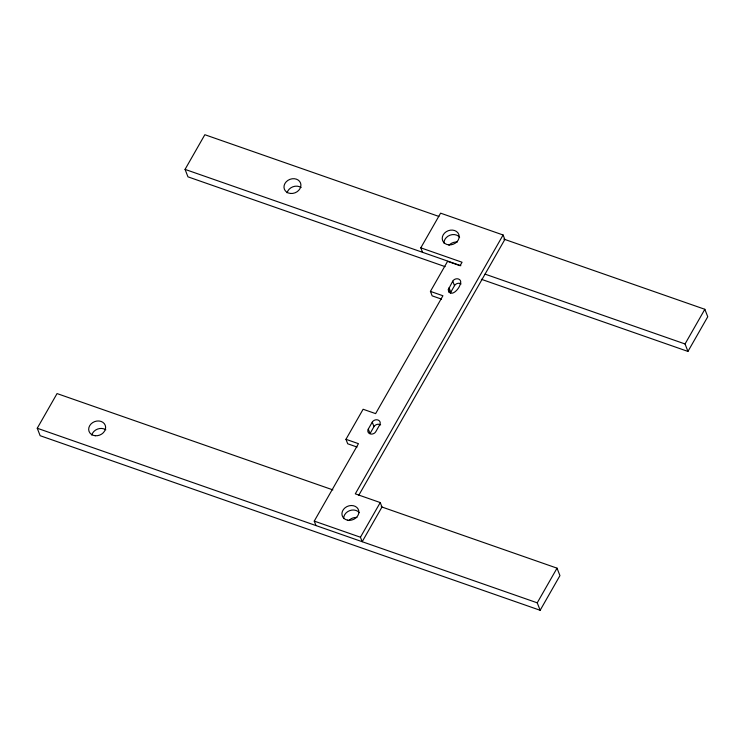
<?xml version="1.0" encoding="UTF-8"?>
<svg xmlns="http://www.w3.org/2000/svg" width="745" height="745" viewBox="0 0 745 745"><rect width="100%" height="100%" fill="white"/><g stroke="black" fill="none" stroke-linecap="round" stroke-linejoin="round"><path stroke-width="1.12" d="M448.313 289.6L452.746 281.163A4.33 3.604 -21.3 0 1 458.473 279.003A4.33 3.604 -21.3 0 1 460.252 283.78C459.926 288.278 450.623 298.736 448.313 289.6L449.356 292.291M461.127 283.938A4.33 3.604 -21.3 0 0 454.497 285.642L450.278 293.111L448.527 288.641M381.216 506.768L557.036 568.156L559.942 575.615L540.153 610.285L40.155 435.704L37.25 428.245L57.048 393.574L332.866 489.884M445.1 266.626L187.964 176.844L185.058 169.385L204.847 134.715L438.907 216.441M422.555 252.313L420.804 247.834L440.602 213.163L503.099 234.992L504.849 239.462L358.764 495.304M357.079 447.056L347.701 443.778L345.959 439.308L363.113 409.256L375.62 413.624L442.921 295.746L430.424 291.388L447.577 261.337L460.075 265.704L462.058 262.24L420.804 247.834M315.992 525.57L314.25 521.1L358.457 443.666L345.959 439.308M368.291 429.083L372.249 422.145A4.33 3.604 -21.3 0 1 377.976 419.994A4.33 3.604 -21.3 0 1 379.745 424.771L375.787 431.7A4.33 3.604 -21.3 0 1 370.06 433.86A4.33 3.604 -21.3 0 1 368.291 429.083L370.032 433.562L373.99 426.624A4.33 3.604 -21.3 0 1 380.621 424.929M503.099 234.992L355.3 493.851L380.239 502.558L381.98 507.028L362.191 541.699L360.44 537.229L314.25 521.1M360.44 537.229L380.239 502.558M540.153 610.285L537.238 602.826L557.036 568.156M704.845 309.296L707.75 316.755L687.952 351.426L685.046 343.966L704.845 309.296L503.75 239.08M348.828 520.541L350.532 519.125A8.661 7.208 -21.3 0 1 356.939 517.486M185.058 169.385L460.876 265.695M485.051 274.132L685.046 343.966M481.363 279.291L687.952 351.426M441.543 299.136L432.165 295.858L430.424 291.388M37.25 428.245L537.238 602.826M452.746 281.163L454.497 285.642M449.03 287.728L450.772 292.198M448.378 290.559L449.077 292.347M372.249 422.145L373.99 426.624M343.669 518.604A8.661 7.208 -21.3 0 1 349.638 510.651A8.661 7.208 -21.3 0 1 359.323 512.709M443.973 243.159A8.661 7.208 -21.3 0 1 449.943 235.206A8.661 7.208 -21.3 0 1 459.628 237.264M91.784 435.089A8.661 7.208 -21.3 0 1 105.818 429.809M449.133 245.096A8.661 7.208 -21.3 0 1 457.244 242.041M287.086 192.815A8.661 7.208 -21.3 0 1 301.12 187.535M347.384 520.131A8.661 7.208 -21.3 0 0 358.773 510.846A8.661 7.208 -21.3 0 0 345.037 507.811A8.661 7.208 -21.3 0 0 347.384 520.131M448.816 244.863A8.661 7.208 -21.3 0 0 458.808 234.433A8.661 7.208 -21.3 0 0 444.486 233.157A8.661 7.208 -21.3 0 0 448.816 244.863M95.267 435.741A8.661 7.208 -21.3 0 0 105.25 425.311A8.661 7.208 -21.3 0 0 90.927 424.045A8.661 7.208 -21.3 0 0 95.267 435.741M290.569 193.467A8.661 7.208 -21.3 0 0 300.552 183.047A8.661 7.208 -21.3 0 0 286.229 181.771A8.661 7.208 -21.3 0 0 290.569 193.467"/></g></svg>
